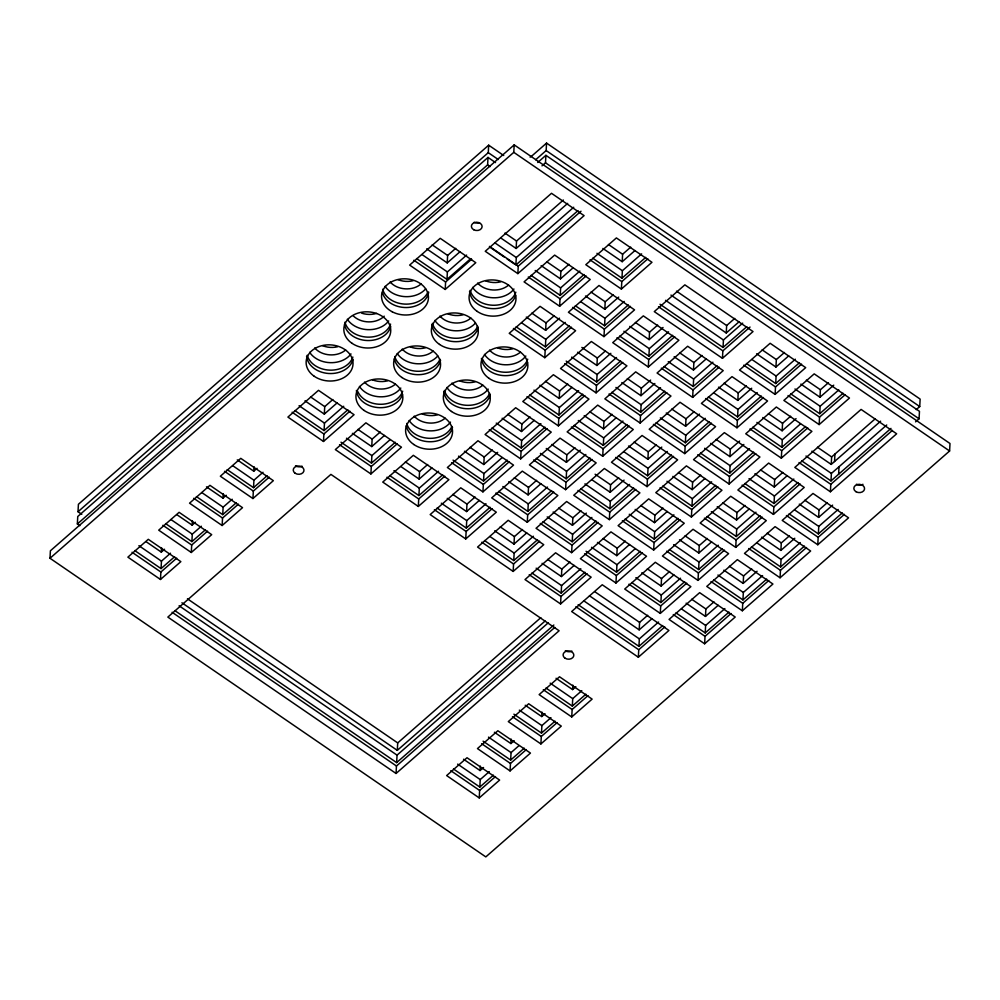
<?xml version="1.0" encoding="UTF-8"?>
<svg xmlns="http://www.w3.org/2000/svg" width="1000" height="1000" viewBox="0 0 1000 1000"><rect width="100%" height="100%" fill="white"/><g stroke="black" fill="none" stroke-linecap="round" stroke-linejoin="round"><path stroke-width="1.5" d="M50 558.263L50.4 550.788L514.188 144.875L950 443.512L949.6 450.988L485.812 856.9L50 558.263L513.787 152.338L514.188 144.875M79.85 525.688L77.35 523.975L77.75 516.5L488.013 157.425L495.538 162.575M81.775 514.312L78.012 511.737L78.412 504.275L488.675 145.188L503.725 155.5M146.075 541.675L161.3 552.112L161.55 547.638M160.463 579.475L180.85 561.638L148.275 539.312L127.888 557.15L160.463 579.475L160.875 572.013L176.725 558.138M134.738 550.575L161.05 568.612L161.462 561.15L170.525 553.212M176.9 514.688L192.138 525.125L192.375 520.65M191.3 552.487L211.688 534.65L179.1 512.325L158.713 530.163L191.3 552.487L191.7 545.025L207.562 531.15M165.575 523.587L191.887 541.625L192.288 534.163L201.35 526.225M206.475 486.838L222.975 498.137L223.212 493.663M222.138 525.513L242.525 507.663L209.938 485.337L189.55 503.175L222.138 525.513L222.537 518.038L238.4 504.162M196.412 496.6L222.725 514.637L223.125 507.175L232.188 499.237M237.275 459.875L253.775 471.188L254.013 466.7M252.938 498.55L273.35 480.675L240.775 458.35L220.35 476.225L252.938 498.55L253.337 491.075L269.225 477.175M227.213 469.65L253.525 487.675L253.925 480.213L263 472.275M304.988 400.85L324.312 414.1L324.725 406.625L332.825 399.525M323.475 441.463L354.062 414.7L318.5 390.325L287.913 417.088L323.475 441.463L323.888 433.988L349.938 411.188M294.85 410.575L324.062 430.588L324.475 423.125L343.725 406.275M352.4 433.35L371.737 446.587L372.137 439.125L380.25 432.025M370.9 473.95L401.475 447.188L365.913 422.825L335.337 449.588L370.9 473.95L371.3 466.488L397.35 443.688M341 442.2L371.488 463.088L371.887 455.613L390.012 439.762M396.05 773.475L559.113 630.763L330.913 474.387L167.85 617.1L396.05 773.475L396.463 766.012L554.825 627.4M174.85 610.625L396.637 762.613L397.05 755.15L548.375 622.7M181.925 602.788L397.3 750.375L397.713 742.913L540.825 617.65M401.112 466.725L419.15 479.087L419.562 471.613L427.663 464.525M418.312 506.45L448.9 479.688L413.338 455.312L382.75 482.075L418.312 506.45L418.725 498.975L444.775 476.188M389.688 475.562L418.913 495.575L419.312 488.113L438.562 471.262M445.2 289.462L475.788 262.7L440.213 238.325L409.637 265.087L445.2 289.462L445.613 281.988L471.65 259.2M426.675 248.825L447.225 262.913L447.625 255.438L455.737 248.35M416.562 258.562L446.975 279.4L447.388 271.938L466.637 255.087M447.25 498.338L466.575 511.575L466.975 504.113L475.087 497.013M465.737 538.938L496.312 512.175L460.75 487.812L430.175 514.575L465.737 538.938L466.138 531.475L492.188 508.675M437.113 508.05L466.325 528.075L466.725 520.612L485.988 503.75M77.35 523.975L487.612 164.887L488.013 157.425M78.012 511.737L488.275 152.662L488.675 145.188M464.45 451.275L483.775 464.513L484.188 457.05L492.287 449.95M482.938 491.875L513.525 465.112L477.962 440.75L447.375 467.512L482.938 491.875L483.35 484.412L509.4 461.613M453.05 460.125L483.537 481.012L483.938 473.55L502.062 457.688M463.562 759.237L480.062 770.55L480.312 766.075M479.237 797.913L499.625 780.075L467.013 757.738L446.637 775.575L479.237 797.913L479.637 790.45L495.487 776.575M453.488 769L479.825 787.05L480.225 779.575L489.288 771.65M500.675 237.9L516.138 248.487L516.538 241.025L563.387 200.025M573.725 207.25L516.287 257.525L515.887 264.988L578.013 210.613M517.85 273.625L584.1 215.637L551.5 193.3L485.25 251.287L517.85 273.625L518.25 266.163L581.013 211.225M494.663 530.825L513.987 544.075L514.4 536.6L522.5 529.513M513.162 571.438L543.737 544.675L508.175 520.3L477.587 547.062L513.162 571.438L513.562 563.975L539.612 541.175M484.538 540.55L513.75 560.575L514.15 553.1L533.4 536.25M502.163 418.263L521.487 431.512L521.9 424.038L530 416.938M520.662 458.875L551.237 432.113L515.675 407.738L485.087 434.5L520.662 458.875L521.062 451.4L547.112 428.6M492.038 427.987L521.25 448L521.65 440.538L540.9 423.688M494.387 732.25L510.9 743.562L511.15 739.087M510.062 770.925L530.45 753.088L497.85 730.75L477.463 748.587L510.062 770.925L510.475 763.462L526.325 749.587M483.075 741.162L510.65 760.062L511.062 752.588L518.987 745.65M541.987 165.863L545.487 162.8L545.9 155.325L919.475 411.325L919.062 418.8L915.562 421.863M535.638 159.762L546.15 150.562L546.562 143.1L920.138 399.087L919.725 406.562L916.225 409.625M508.787 481.65L528.112 494.9L528.525 487.425L536.625 480.337M527.275 522.263L557.863 495.5L522.3 471.125L491.712 497.887L527.275 522.263L527.688 514.8L553.737 492M498.65 491.375L527.863 511.4L528.275 503.925L547.525 487.075M526.287 317.087L545.625 330.337L546.025 322.863L554.138 315.775M544.788 357.7L575.612 330.712L540.05 306.337L509.225 333.325L544.788 357.7L545.188 350.238L571.45 327.238M516.163 326.812L545.375 346.838L545.775 339.363L565.188 322.375M541.138 265.625L560.475 278.875L560.875 271.413L568.987 264.312M559.637 306.238L590.212 279.475L554.65 255.1L524.075 281.875L559.637 306.238L560.037 298.775L586.087 275.975M531.013 275.35L560.225 295.375L560.625 287.9L579.875 271.05M525.225 705.263L541.737 716.575L541.975 712.1M539.875 385.25L559.212 398.5L559.612 391.025L567.725 383.938M540.9 743.938L561.287 726.1L528.688 703.763L508.3 721.6L540.9 743.938L541.3 736.475L557.163 722.6M513.9 714.175L541.487 733.075L541.888 725.612L550.95 717.675M558.375 425.863L588.95 399.1L553.387 374.725L522.812 401.488L558.375 425.863L558.775 418.4L584.825 395.6M529.75 394.975L558.962 415L559.362 407.525L578.612 390.675M546.275 448.488L566.425 462.3L566.825 454.825L574.938 447.738M565.588 489.663L596.163 462.9L560.013 438.125L529.425 464.888L565.588 489.663L565.988 482.188L592.038 459.4M536.25 458.288L566.175 478.787L566.575 471.325L585.837 454.475M542.087 563.325L561.413 576.562L561.812 569.1L569.925 562M560.575 603.938L591.15 577.163L555.588 552.8L525.013 579.562L560.575 603.938L560.975 596.462L587.025 573.663M531.95 573.05L561.163 593.062L561.575 585.6L580.825 568.75M553.125 512.038L572.45 525.275L572.863 517.812L580.962 510.712M571.613 552.65L602.2 525.887L566.638 501.512L536.05 528.275L571.613 552.65L572.025 545.175L598.075 522.375M542.987 521.763L572.2 541.775L572.612 534.312L591.862 517.463M556.062 678.275L572.575 689.587L572.812 685.113M571.737 716.95L592.125 699.112L559.525 676.775L539.138 694.613L571.737 716.95L572.137 709.488L588 695.612M545.988 688.05L572.325 706.087L572.725 698.625L581.788 690.688M577.587 352.25L596.925 365.487L597.325 358.025L605.438 350.925M596.087 392.85L626.925 365.863L591.35 341.5L560.525 368.488L596.087 392.85L596.487 385.387L622.75 362.4M566.188 361.1L596.675 381.987L597.075 374.513L616.487 357.525M585.475 296.012L604.812 309.262L605.212 301.788L613.325 294.688M603.975 336.625L634.55 309.862L598.987 285.487L568.413 312.25L603.975 336.625L604.375 329.15L630.425 306.35M575.35 305.738L604.562 325.75L604.963 318.288L624.212 301.438M584.212 415.637L603.55 428.875L603.95 421.413L612.062 414.312M602.712 456.25L633.288 429.487L597.725 405.112L567.15 431.875L602.712 456.25L603.112 448.775L629.163 425.975M574.087 425.363L603.3 445.375L603.7 437.912L622.95 421.062M602.888 248.45L622.212 261.7L622.612 254.225L630.725 247.138M592.125 479.913L610.163 492.275L610.575 484.8L618.675 477.713M621.375 289.062L651.963 262.3L616.388 237.925L585.812 264.688L621.375 289.062L621.788 281.6L647.837 258.8M592.75 258.175L621.962 278.188L622.375 270.725L641.625 253.875M609.338 519.637L639.913 492.875L604.35 468.5L573.763 495.262L609.338 519.637L609.738 512.163L635.788 489.375M580.7 488.75L609.925 508.762L610.325 501.3L629.575 484.45M597.463 542.413L616.788 555.662L617.2 548.2L625.3 541.1M615.95 583.025L646.538 556.263L610.975 531.888L580.388 558.663L615.95 583.025L616.362 575.562L642.412 552.762M586.062 551.275L616.538 572.163L616.95 564.688L635.062 548.837M621.825 382.562L640.962 395.675L641.363 388.2L650.638 380.087M640.125 423.038L670.962 396.05L635.688 371.875L604.862 398.862L640.125 423.038L640.525 415.562L666.8 392.575M611.75 392.312L640.713 412.163L641.125 404.7L660.537 387.7M629.812 326.4L649.15 339.637L649.55 332.175L657.663 325.075M648.312 367L678.888 340.238L643.325 315.875L612.737 342.638L648.312 367L648.713 359.538L674.762 336.737M619.688 336.112L648.9 356.138L649.3 348.663L668.55 331.812M628.55 446.012L647.887 459.263L648.288 451.8L656.4 444.7M589.475 595.8L639.175 629.862L639.587 622.388L647.688 615.288M647.05 486.625L677.625 459.862L642.062 435.487L611.475 462.262L647.05 486.625L647.45 479.162L673.5 456.362M618.425 455.737L647.638 475.763L648.037 468.288L667.288 451.438M638.337 657.225L668.925 630.462L602.238 584.763L571.663 611.525L638.337 657.225L638.75 649.75L664.8 626.95M578.15 604.7L638.925 646.35L639.338 638.888L658.587 622.038M635.175 509.412L654.5 522.65L654.912 515.188L663.012 508.088M653.662 550.025L684.25 523.25L648.688 498.888L618.1 525.65L653.662 550.025L654.075 542.55L680.125 519.75M625.037 519.138L654.262 539.15L654.663 531.688L673.913 514.837M641.8 572.8L661.125 586.05L661.538 578.575L669.638 571.475M660.288 613.413L690.875 586.65L655.3 562.275L624.725 589.038L660.288 613.413L660.7 605.938L686.75 583.138M631.663 582.525L660.875 602.537L661.287 595.075L680.537 578.225M666.263 413.013L685.6 426.25L686 418.787L694.112 411.688M684.762 453.625L715.588 426.637L680.025 402.262L649.2 429.25L684.762 453.625L685.163 446.15L711.425 423.162M656.137 422.738L685.35 442.75L685.75 435.288L705.163 418.288M674.15 356.775L693.475 370.025L693.888 362.55L701.988 355.462M692.65 397.388L723.225 370.625L687.663 346.25L657.075 373.013L692.65 397.388L693.05 389.925L719.1 367.125M664.025 366.5L693.238 386.512L693.637 379.05L712.887 362.2M672.887 476.4L692.212 489.65L692.625 482.175L700.725 475.075M691.388 517.013L721.963 490.25L686.4 465.875L655.812 492.638L691.388 517.013L691.787 509.538L717.837 486.737M662.763 486.125L691.975 506.138L692.375 498.675L711.625 481.825M679.513 539.788L698.838 553.038L699.25 545.562L707.35 538.475M698 580.4L728.587 553.638L693.025 529.263L662.438 556.025L698 580.4L698.413 572.938L724.463 550.138M669.375 549.513L698.6 569.538L699 562.062L718.25 545.212M686.137 603.188L705.462 616.425L705.875 608.962L713.975 601.862M704.625 643.787L735.212 617.025L699.638 592.663L669.062 619.425L704.625 643.787L705.037 636.325L731.087 613.525M676 612.9L705.212 632.925L705.625 625.45L724.875 608.6M722.45 358.325L753.025 331.562L684.862 284.85L654.287 311.613L722.45 358.325L722.85 350.85L750.037 327.062M660.013 304.262L723.037 347.45L723.438 339.988L742.7 323.137M670.95 295.087L726.25 332.987L726.65 325.525L734.762 318.425M710.6 443.387L729.938 456.637L730.337 449.162L739.6 441.062M729.1 484L759.925 457.013L724.362 432.638L693.538 459.625L729.1 484L729.5 476.538L755.763 453.55M700.475 453.113L729.688 473.137L730.088 465.662L749.5 448.675M718.487 387.163L737.812 400.4L738.225 392.938L746.325 385.838M736.988 427.775L767.562 401L732 376.637L701.413 403.4L736.988 427.775L737.387 420.3L763.438 397.5M708.363 396.887L737.575 416.9L737.975 409.438L757.225 392.587M717.225 506.788L736.55 520.025L736.963 512.562L745.062 505.462M735.725 547.388L766.3 520.625L730.738 496.262L700.15 523.025L735.725 547.388L736.125 539.925L762.175 517.125M707.1 516.5L736.312 536.525L736.712 529.062L755.962 512.2M723.85 570.175L743.175 583.413L743.587 575.95L751.688 568.85M742.337 610.788L772.925 584.025L737.362 559.65L706.775 586.413L742.337 610.788L742.75 603.312L768.8 580.513M713.713 579.9L742.938 599.913L743.337 592.45L762.588 575.6M756.612 353.787L775.938 367.038L776.35 359.575L784.45 352.475M775.1 394.4L805.688 367.638L770.125 343.275L739.538 370.037L775.1 394.4L775.512 386.938L801.562 364.137M746.475 363.512L775.688 383.537L776.1 376.062L795.35 359.212M754.938 473.775L774.275 487.025L774.675 479.55L782.788 472.45M773.438 514.388L804.212 487.438L768.65 463.075L737.875 490.012L773.438 514.388L773.838 506.912L800.062 483.963M744.812 483.5L774.025 503.512L774.425 496.05L793.838 479.05M762.825 417.537L782.15 430.788L782.562 423.312L790.662 416.225M781.325 458.15L811.9 431.388L776.338 407.013L745.75 433.775L781.325 458.15L781.725 450.688L807.775 427.887M752.7 427.262L781.912 447.287L782.312 439.812L800.438 423.95M761.562 537.163L780.888 550.413L781.3 542.938L789.4 535.85M780.062 577.775L810.638 551.013L775.075 526.638L744.488 553.4L780.062 577.775L780.462 570.312L806.513 547.513M751.438 546.888L780.65 566.912L781.05 559.438L800.3 542.587M800.85 384.1L819.975 397.212L820.387 389.75L828.413 382.725M819.15 424.588L849.475 398.038L814.2 373.875L783.875 400.412L819.15 424.588L819.55 417.113L845.212 394.663M790.763 393.862L819.737 413.713L820.138 406.25L838.8 389.913M799.275 504.15L818.612 517.4L819.013 509.938L827.188 502.775M817.775 544.763L848.55 517.825L812.987 493.45L782.212 520.4L817.775 544.763L818.175 537.3L844.4 514.35M789.15 513.875L818.363 533.9L818.763 526.425L838.15 509.462M811.9 451.175L831.225 464.412L831.637 456.95L875.263 418.762M830.387 491.775L896.65 433.787L861.087 409.425L794.825 467.413L830.387 491.775L830.8 484.312L892.4 430.387M801.762 460.887L830.987 480.913L831.388 473.438L886.725 425M834.538 461.512L834.95 454.05M838.625 474.225L839.025 466.75M546.562 143.1L532.537 155.363A19.55 15.062 3.1 0 1 530.1 157.15M537.712 162.488L545.9 155.325M447.225 262.913L459.963 251.762M446.975 279.4L470.763 258.587M161.3 552.112L164.575 549.25M192.138 525.125L195.413 522.263M222.975 498.137L226.25 495.275M253.775 471.188L257.05 468.312M324.312 414.1L337.062 402.938M516.138 248.487L567.663 203.388M161.05 568.612L174.65 556.712M191.887 541.625L205.475 529.725M222.725 514.637L236.312 502.738M253.525 487.675L267.137 475.763M324.062 430.588L347.85 409.775M560.475 278.875L573.212 267.725M371.737 446.587L384.475 435.438M560.225 295.375L584.012 274.55M371.488 463.088L395.275 442.275M622.212 261.7L634.95 250.55M545.625 330.337L559.525 318.175M621.962 278.188L645.75 257.375M545.375 346.838L569.35 325.838M604.812 309.262L618.713 297.087M419.15 479.087L431.9 467.938M604.562 325.75L628.337 304.938M418.913 495.575L442.688 474.762M483.775 464.513L497.675 452.35M521.487 431.512L534.237 420.35M559.212 398.5L571.95 387.35M596.925 365.487L610.825 353.325M483.537 481.012L507.312 460.2M521.25 448L545.025 427.188M558.962 415L582.737 394.175M596.675 381.987L620.65 361M649.15 339.637L663.037 327.475M466.575 511.575L479.312 500.425M648.9 356.138L672.675 335.325M466.325 528.075L490.112 507.262M640.962 395.675L654.862 383.5M528.112 494.9L540.862 483.75M603.55 428.875L616.287 417.725M566.425 462.3L580.325 450.125M726.25 332.987L738.988 321.838M640.713 412.163L664.7 391.175M527.863 511.4L551.65 490.575M603.3 445.375L627.075 424.562M566.175 478.787L589.963 457.975M693.475 370.025L706.225 358.875M723.037 347.45L746.825 326.637M693.238 386.512L717.013 365.7M513.987 544.075L526.737 532.925M513.75 560.575L537.525 539.75M572.45 525.275L586.35 513.112M610.163 492.275L624.062 480.112M647.887 459.263L661.775 447.1M685.6 426.25L699.5 414.087M572.2 541.775L595.988 520.962M609.925 508.762L633.7 487.95M647.638 475.763L671.413 454.938M685.35 442.75L709.325 421.763M737.812 400.4L751.712 388.237M775.938 367.038L788.688 355.887M737.575 416.9L761.35 396.087M775.688 383.537L799.475 362.725M561.413 576.562L574.15 565.413M561.163 593.062L584.95 572.25M616.788 555.662L629.538 544.513M654.5 522.65L667.25 511.5M692.212 489.65L704.963 478.488M729.938 456.637L743.838 444.475M397.3 750.375L545.112 621.013M396.637 762.613L553.837 625.025M616.538 572.163L640.325 551.337M654.262 539.15L678.037 518.337M691.975 506.138L715.75 485.325M729.688 473.137L753.662 452.137M819.975 397.212L833.737 385.175M782.15 430.788L796.05 418.625M819.737 413.713L843.062 393.3M781.912 447.287L805.688 426.463M661.125 586.05L673.863 574.888M698.838 553.038L711.587 541.888M736.55 520.025L749.3 508.875M774.275 487.025L787.013 475.863M660.875 602.537L684.663 581.725M698.6 569.538L722.375 548.713M736.312 536.525L760.088 515.712M774.025 503.512L798 482.525M639.175 629.862L651.925 618.7M480.062 770.55L483.537 767.513M510.9 743.562L514.175 740.7M541.737 716.575L545.013 713.713M572.575 689.587L575.85 686.725M831.225 464.412L880.625 421.188M638.925 646.35L662.712 625.538M479.825 787.05L493.413 775.15M510.65 760.062L524.25 748.162M541.487 733.075L555.075 721.175M572.325 706.087L585.913 694.188M830.987 480.913L890.975 428.4M705.462 616.425L718.2 605.275M743.175 583.413L757.075 571.25M780.888 550.413L794.788 538.25M818.612 517.4L832.613 505.138M705.212 632.925L729 612.112M742.938 599.913L766.712 579.1M780.65 566.912L804.425 546.087M818.363 533.9L842.3 512.938M546.15 150.562L919.725 406.562M545.487 162.8L919.062 418.8M513.787 152.338L949.6 450.988M488.275 152.662L498.312 159.525M608.45 244.513L622.612 254.225M676.488 291.15L726.65 325.525M762.175 349.862L776.35 359.575M806.35 380.138L820.387 389.75M487.612 164.887L490.125 166.612M596.962 253.312L622.375 270.725M665.562 300.325L723.438 339.988M751.963 359.525L776.1 376.062M794.95 388.988L820.138 406.25M590.025 259.837L621.788 281.6M658.55 306.788L722.85 350.85M743.75 365.175L775.512 386.938M788.062 395.538L819.55 417.113M504.938 233.075L516.538 241.025M546.7 261.7L560.875 271.413M591.038 292.075L605.212 301.788M635.375 322.463L649.55 332.175M679.712 352.837L693.888 362.55M724.05 383.225L738.225 392.938M768.388 413.6L782.562 423.312M817.463 447.238L831.637 456.95M494.975 242.913L516.287 257.525M535.225 270.5L560.625 287.9M580.825 301.75L604.963 318.288M623.9 331.262L649.3 348.663M668.238 361.637L693.637 379.05M713.838 392.9L737.975 409.438M756.912 422.413L782.312 439.812M805.987 456.037L831.388 473.438M489.412 246.4L518.25 266.163M490.812 247.8L504.6 257.262M507.113 258.975L514.637 264.125M528.288 277.013L560.037 298.775M572.625 307.4L604.375 329.15M616.962 337.775L648.713 359.538M661.3 368.162L693.05 389.925M705.638 398.537L737.387 420.3M749.975 428.925L781.725 450.688M799.038 462.55L830.8 484.312M432.212 244.875L447.625 255.438M531.85 313.15L546.025 322.863M581.862 347.425L597.325 358.025M627.337 378.587L641.363 388.2M671.825 409.075L686 418.787M716.162 439.45L730.337 449.162M760.5 469.837L774.675 479.55M804.837 500.225L819.013 509.938M422.038 254.575L447.388 271.938M521.638 322.825L545.775 339.363M571.675 357.113L597.075 374.513M615.925 387.438L641.125 404.7M660.35 417.875L685.75 435.288M704.688 448.263L730.088 465.662M749.025 478.638L774.425 496.05M794.625 509.888L818.763 526.425M413.85 260.238L445.613 281.988M513.438 328.475L545.188 350.238M564.738 363.625L596.487 385.387M609.038 393.988L640.525 415.562M653.413 424.387L685.163 446.15M697.75 454.775L729.5 476.538M742.087 485.15L773.838 506.912M786.425 515.538L818.175 537.3M545.438 381.312L559.612 391.025M589.775 411.7L603.95 421.413M634.113 442.088L648.288 451.8M678.45 472.463L692.625 482.175M722.788 502.85L736.963 512.562M767.125 533.225L781.3 542.938M533.962 390.125L559.362 407.525M578.3 420.5L603.7 437.912M623.9 451.75L648.037 468.288M666.975 481.262L692.375 498.675M711.312 511.65L736.712 529.062M756.912 542.9L781.05 559.438M527.025 396.637L558.775 418.4M571.362 427.013L603.112 448.775M615.7 457.4L647.45 479.162M660.037 487.788L691.787 509.538M704.375 518.162L736.125 539.925M748.713 548.55L780.462 570.312M507.725 414.325L521.9 424.038M551.712 444.475L566.825 454.825M595.112 474.212L610.575 484.8M640.738 505.475L654.912 515.188M685.075 535.85L699.25 545.562M729.412 566.237L743.587 575.95M496.25 423.125L521.65 440.538M540.4 453.387L566.575 471.325M584.925 483.888L610.325 501.3M629.263 514.275L654.663 531.688M673.6 544.663L699 562.062M717.938 575.037L743.337 592.45M489.312 429.65L521.062 451.4M533.575 459.975L565.988 482.188M577.987 490.412L609.738 512.163M622.325 520.788L654.075 542.55M666.65 551.175L698.413 572.938M710.987 581.55L742.75 603.312M470.012 447.337L484.188 457.05M514.35 477.713L528.525 487.425M558.688 508.1L572.863 517.812M603.025 538.488L617.2 548.2M647.362 568.862L661.538 578.575M691.7 599.25L705.875 608.962M458.537 456.138L483.938 473.55M502.875 486.525L528.275 503.925M547.212 516.9L572.612 534.312M591.55 547.288L616.95 564.688M635.887 577.663L661.287 595.075M681.488 608.925L705.625 625.45M451.587 462.65L483.35 484.412M495.925 493.038L527.688 514.8M540.262 523.413L572.025 545.175M584.6 553.8L616.362 575.562M628.938 584.188L660.7 605.938M673.275 614.562L705.037 636.325M310.55 396.912L324.725 406.625M357.962 429.412L372.137 439.125M405.387 461.9L419.562 471.613M452.8 494.4L466.975 504.113M500.225 526.888L514.4 536.6M547.638 559.388L561.812 569.1M594.975 591.825L639.587 622.388M299.075 405.712L324.475 423.125M346.488 438.212L371.887 455.613M393.913 470.7L419.312 488.113M441.325 503.2L466.725 520.612M490.012 536.562L514.15 553.1M536.163 568.188L561.575 585.6M583.612 600.7L639.338 638.888M292.125 412.238L323.888 433.988M339.55 444.725L371.3 466.488M386.975 477.225L418.725 498.975M434.387 509.712L466.138 531.475M481.812 542.212L513.562 563.975M529.225 574.7L560.975 596.462M575.913 606.7L638.75 649.75M232.625 465.613L253.925 480.213M550.163 683.15L572.725 698.625M224.513 471.325L253.337 491.075M543.3 689.725L572.137 709.488M201.825 492.575L223.125 507.175M519.325 710.138L541.888 725.612M193.713 498.288L222.537 518.038M512.463 716.712L541.3 736.475M170.987 519.562L192.288 534.163M488.488 737.125L511.062 752.588M162.887 525.275L191.7 545.025M481.637 743.7L510.475 763.462M138.9 545.688L161.462 561.15M457.65 764.112L480.225 779.575M132.05 552.263L160.875 572.013M450.8 770.688L479.637 790.45M187.45 598.825L397.713 742.913M179.1 605.788L397.05 755.15M172.1 612.275L396.463 766.012M402.5 394.6A23.462 18.075 3.1 0 1 377.725 407.562A23.462 18.075 3.1 0 1 356.413 390.438M353.025 359.325A23.462 18.075 3.1 0 1 328.675 373.488A23.462 18.075 3.1 0 1 306.6 356.3M440.575 360.337A23.462 18.075 3.1 0 1 417.113 374.663A23.462 18.075 3.1 0 1 394.312 358.713M515.65 295.575A23.462 18.075 3.1 0 1 490.863 308.538A23.462 18.075 3.1 0 1 469.55 291.413M478.263 327.438A23.462 18.075 3.1 0 1 453.913 341.613A23.462 18.075 3.1 0 1 431.838 324.425M527.537 362.575A23.462 18.075 3.1 0 1 502.75 375.538A23.462 18.075 3.1 0 1 481.438 358.413M452.525 427.512A23.462 18.075 3.1 0 1 428.95 441.725A23.462 18.075 3.1 0 1 406.262 425.662M390.725 326.35A23.462 18.075 3.1 0 1 367.113 340.525A23.462 18.075 3.1 0 1 344.462 324.438M490.25 394.5A23.462 18.075 3.1 0 1 465.9 408.675A23.462 18.075 3.1 0 1 443.812 391.488M428.7 292.087A23.462 18.075 3.1 0 1 406.463 307.538A23.462 18.075 3.1 0 1 382.463 292.675M571.9 651.087A5.375 4.138 3.1 0 1 565.363 650.662M302.05 466.175A5.375 4.138 3.1 0 1 295.525 465.75M479.525 222.688A5.375 4.138 3.1 0 1 474.162 222.288M862.962 484.312A5.375 4.138 3.1 0 1 856.425 484.263M470.887 318.087A19.55 15.062 3.1 0 1 439.925 316.087M520.487 352.088A19.55 15.062 3.1 0 1 489.525 350.075M474.913 381.9A19.55 15.062 3.1 0 1 459.975 380.938M482.863 385.15A19.55 15.062 3.1 0 1 451.9 383.137M512.537 348.825A19.55 15.062 3.1 0 1 497.6 347.863M413.125 280.7A19.55 15.062 3.1 0 1 398.188 279.738M421.075 283.962A19.55 15.062 3.1 0 1 390.112 281.95M500.65 281.837A19.55 15.062 3.1 0 1 485.712 280.863M508.6 285.087A19.55 15.062 3.1 0 1 477.638 283.075M345.65 349.975A19.55 15.062 3.1 0 1 314.688 347.962M337.688 346.725A19.55 15.062 3.1 0 1 322.762 345.75M437.2 414.913A19.55 15.062 3.1 0 1 422.262 413.938M445.15 418.162A19.55 15.062 3.1 0 1 414.188 416.15M376.675 313.363A19.55 15.062 3.1 0 1 361.712 313.188M384.212 316.163A19.55 15.062 3.1 0 1 353.2 315.812M433.175 351.1A19.55 15.062 3.1 0 1 402.212 349.087M395.462 384.113A19.55 15.062 3.1 0 1 364.5 382.1M462.938 314.837A19.55 15.062 3.1 0 1 448 313.875M425.225 347.85A19.55 15.062 3.1 0 1 410.288 346.875M387.5 380.863A19.55 15.062 3.1 0 1 372.575 379.888M513.95 289.037A23.462 18.075 3.1 0 1 492.987 297.775A23.462 18.075 3.1 0 1 472.587 287.4M475.438 323.038A23.462 18.075 3.1 0 1 434.875 320.412M525.837 356.037A23.462 18.075 3.1 0 1 504.875 364.775A23.462 18.075 3.1 0 1 484.475 354.4M425.65 288.875A23.462 18.075 3.1 0 1 385.087 286.312M388.688 320.95A23.462 18.075 3.1 0 1 367.7 329.65A23.462 18.075 3.1 0 1 347.337 319.25M437.8 355.95A23.462 18.075 3.1 0 1 397.238 353.512M450.5 422.113A23.462 18.075 3.1 0 1 429.538 430.85A23.462 18.075 3.1 0 1 409.137 420.475M400.812 388.062A23.462 18.075 3.1 0 1 379.85 396.8A23.462 18.075 3.1 0 1 359.45 386.425M351 353.925A23.462 18.075 3.1 0 1 330.037 362.663A23.462 18.075 3.1 0 1 309.637 352.287M488.212 389.1A23.462 18.075 3.1 0 1 467.25 397.837A23.462 18.075 3.1 0 1 446.863 387.463M440.012 359.212A23.462 18.075 3.1 0 1 416.538 371.225A23.462 18.075 3.1 0 1 394.762 356.5M352.875 357.062A23.462 18.075 3.1 0 1 329.625 370.138A23.462 18.075 3.1 0 1 307.213 355.25M402.688 391.2A23.462 18.075 3.1 0 1 380.975 404.288A23.462 18.075 3.1 0 1 357.85 391.688M451.95 426.375A23.462 18.075 3.1 0 1 428.363 438.275A23.462 18.075 3.1 0 1 406.712 423.438M390.575 324.087A23.462 18.075 3.1 0 1 367.3 337.125A23.462 18.075 3.1 0 1 344.913 322.212M489.663 393.375A23.462 18.075 3.1 0 1 466.075 405.275A23.462 18.075 3.1 0 1 444.425 390.438M427.887 292.137A23.462 18.075 3.1 0 1 404.338 304.075A23.462 18.075 3.1 0 1 382.65 289.275M477.688 326.312A23.462 18.075 3.1 0 1 454.1 338.212A23.462 18.075 3.1 0 1 432.45 323.375M527.712 359.162A23.462 18.075 3.1 0 1 506 372.262A23.462 18.075 3.1 0 1 482.875 359.663M515.825 292.175A23.462 18.075 3.1 0 1 492.587 305.238A23.462 18.075 3.1 0 1 470.163 290.363M364.1 410.438A23.462 18.075 3.1 0 0 402.438 400.925A23.462 18.075 3.1 0 0 371.637 379.812A23.462 18.075 3.1 0 0 364.1 410.438M314.288 376.312A23.462 18.075 3.1 0 0 352.625 366.788A23.462 18.075 3.1 0 0 321.825 345.688A23.462 18.075 3.1 0 0 314.288 376.312M401.925 377.512A23.462 18.075 3.1 0 0 440.175 367.8A23.462 18.075 3.1 0 0 409.212 346.838A23.462 18.075 3.1 0 0 401.925 377.512M477.238 311.413A23.462 18.075 3.1 0 0 515.575 301.9A23.462 18.075 3.1 0 0 484.775 280.788A23.462 18.075 3.1 0 0 477.238 311.413M439.525 344.425A23.462 18.075 3.1 0 0 477.863 334.9A23.462 18.075 3.1 0 0 447.062 313.8A23.462 18.075 3.1 0 0 439.525 344.425M489.125 378.413A23.462 18.075 3.1 0 0 527.463 368.888A23.462 18.075 3.1 0 0 496.662 347.788A23.462 18.075 3.1 0 0 489.125 378.413M413.787 444.5A23.462 18.075 3.1 0 0 452.125 434.975A23.462 18.075 3.1 0 0 421.325 413.862A23.462 18.075 3.1 0 0 413.787 444.5M351.962 343.275A23.462 18.075 3.1 0 0 390.325 333.812A23.462 18.075 3.1 0 0 359.575 312.663A23.462 18.075 3.1 0 0 351.962 343.275M451.5 411.488A23.462 18.075 3.1 0 0 489.837 401.962A23.462 18.075 3.1 0 0 459.038 380.863A23.462 18.075 3.1 0 0 451.5 411.488M392.212 311.788A23.462 18.075 3.1 0 0 428.425 298.387A23.462 18.075 3.1 0 0 394.375 280.55A23.462 18.075 3.1 0 0 392.212 311.788M564.963 658.138A5.375 4.138 3.1 0 0 573.75 655.95A5.375 4.138 3.1 0 0 566.688 651.112A5.375 4.138 3.1 0 0 564.963 658.138M295.113 473.225A5.375 4.138 3.1 0 0 303.9 471.037A5.375 4.138 3.1 0 0 296.837 466.2A5.375 4.138 3.1 0 0 295.113 473.225M473.762 229.762A5.375 4.138 3.1 0 0 482.113 226.775A5.375 4.138 3.1 0 0 474.375 222.613A5.375 4.138 3.1 0 0 473.762 229.762M856.012 491.725A5.375 4.138 3.1 0 0 864.55 489.05A5.375 4.138 3.1 0 0 857.075 484.613A5.375 4.138 3.1 0 0 856.012 491.725"/></g></svg>
